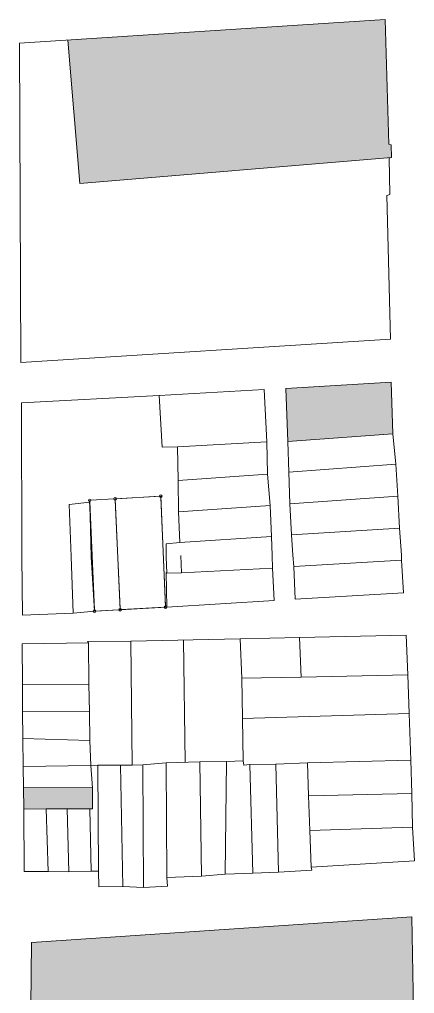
# Model space of a CAD drawing. Header units: millimetres. Extents: x 1956 to 626126, y 2654 to 1331070.
# Drawn here: x 625662.4 to 625816.7, y 1329920.4 to 1330301.3 of the extents above; entities that cross this region are included whole.
import ezdxf

# ---------------------------------------------------------------- set-up
doc = ezdxf.new("R2010")
doc.units = ezdxf.units.MM

msp = doc.modelspace()

# ---------------------------------------------------------------- hatches: boundary and pattern name
at = {"lineweight": 0}
h = msp.add_hatch(color=9, dxfattribs=at)
h.dxf.hatch_style = 1
h.paths.add_polyline_path([(625805.24, 1330301.27), (625681.27, 1330293.24), (625686.05, 1330237.18), (625807.74, 1330247.29), (625807.65, 1330252.27), (625806.73, 1330252.52)])
h = msp.add_hatch(color=9, dxfattribs=at)
h.dxf.hatch_style = 1
h.paths.add_polyline_path([(625807.64, 1330159.41), (625766.49, 1330156.93), (625767.3, 1330136.24), (625808.3, 1330139.28)])
h = msp.add_hatch(color=7, dxfattribs=at)
h.dxf.hatch_style = 1
h.paths.add_polyline_path([(625690.96, 1330000.89), (625663.98, 1330001.03), (625664.12, 1329992.54), (625672.91, 1329992.68), (625681.04, 1329992.61), (625689.98, 1329992.65), (625691, 1329992.66)])
h = msp.add_hatch(color=9, dxfattribs=at)
h.dxf.hatch_style = 1
h.paths.add_polyline_path([(625815.73, 1329950.46), (625667.16, 1329940.31), (625666.93, 1329915.51), (625816.31, 1329913.92)])

# ---------------------------------------------------------------- linework, layer by layer
at = {"color": 1, "lineweight": 0}
for p, q in [((625662.45, 1330292.03), (625805.24, 1330301.27)), ((625662.45, 1330292.03), (625805.24, 1330301.27)), ((625805.24, 1330301.27), (625806.73, 1330252.52)), ((625805.24, 1330301.27), (625806.73, 1330252.52)), ((625681.27, 1330293.24), (625686.05, 1330237.18)), ((625663.01, 1330167.15), (625662.45, 1330292.03)), ((625663.01, 1330167.15), (625662.45, 1330292.03)), ((625806.73, 1330252.52), (625807.65, 1330252.27)), ((625806.73, 1330252.52), (625807.65, 1330252.27)), ((625807.65, 1330252.27), (625807.74, 1330247.29)), ((625807.65, 1330252.27), (625807.74, 1330247.29)), ((625686.05, 1330237.18), (625807.74, 1330247.29)), ((625807.74, 1330247.29), (625806.87, 1330247.09)), ((625807.74, 1330247.29), (625806.87, 1330247.09)), ((625806.87, 1330247.09), (625807.04, 1330232.8)), ((625806.87, 1330247.09), (625807.04, 1330232.8)), ((625807.04, 1330232.8), (625805.97, 1330232.5)), ((625807.04, 1330232.8), (625805.97, 1330232.5)), ((625805.97, 1330232.5), (625807.33, 1330176.23)), ((625805.97, 1330232.5), (625807.33, 1330176.23)), ((625807.33, 1330176.23), (625663.01, 1330167.15)), ((625807.33, 1330176.23), (625663.01, 1330167.15)), ((625766.49, 1330156.93), (625807.64, 1330159.41)), ((625766.49, 1330156.93), (625807.64, 1330159.41)), ((625807.64, 1330159.41), (625808.3, 1330139.28)), ((625807.64, 1330159.41), (625808.3, 1330139.28)), ((625716.94, 1330154.26), (625757.99, 1330156.64)), ((625716.94, 1330154.26), (625757.99, 1330156.64)), ((625757.99, 1330156.64), (625759.06, 1330136.15)), ((625757.99, 1330156.64), (625759.06, 1330136.15)), ((625767.3, 1330136.24), (625766.49, 1330156.93)), ((625767.3, 1330136.24), (625766.49, 1330156.93)), ((625663.17, 1330151.34), (625716.94, 1330154.26)), ((625663.17, 1330151.34), (625716.94, 1330154.26)), ((625716.94, 1330154.26), (625718.11, 1330134.03)), ((625716.94, 1330154.26), (625718.11, 1330134.03)), ((625663.36, 1330091.11), (625663.17, 1330151.34)), ((625663.36, 1330091.11), (625663.17, 1330151.34)), ((625808.3, 1330139.28), (625767.3, 1330136.24)), ((625808.3, 1330139.28), (625767.3, 1330136.24)), ((625809.49, 1330127.34), (625808.3, 1330139.28)), ((625809.49, 1330127.34), (625808.3, 1330139.28)), ((625718.11, 1330134.03), (625724.16, 1330134.22)), ((625718.11, 1330134.03), (625724.16, 1330134.22)), ((625759.06, 1330136.15), (625724.16, 1330134.22)), ((625759.06, 1330136.15), (625724.16, 1330134.22)), ((625724.16, 1330134.22), (625724.43, 1330121.01)), ((625724.16, 1330134.22), (625724.43, 1330121.01)), ((625759.27, 1330123.45), (625759.06, 1330136.15)), ((625759.27, 1330123.45), (625759.06, 1330136.15)), ((625767.3, 1330136.24), (625767.67, 1330124.25)), ((625767.3, 1330136.24), (625767.67, 1330124.25)), ((625767.67, 1330124.25), (625809.49, 1330127.34)), ((625767.67, 1330124.25), (625809.49, 1330127.34)), ((625809.49, 1330127.34), (625810.27, 1330114.93)), ((625809.49, 1330127.34), (625810.27, 1330114.93)), ((625724.43, 1330121.01), (625759.27, 1330123.45)), ((625724.43, 1330121.01), (625759.27, 1330123.45)), ((625759.27, 1330123.45), (625760.36, 1330111.19)), ((625759.27, 1330123.45), (625760.36, 1330111.19)), ((625767.99, 1330111.9), (625767.67, 1330124.25)), ((625767.99, 1330111.9), (625767.67, 1330124.25)), ((625724.6, 1330108.76), (625724.43, 1330121.01)), ((625724.6, 1330108.76), (625724.43, 1330121.01)), ((625699.34, 1330113.81), (625690.36, 1330113.29)), ((625717.61, 1330114.86), (625699.84, 1330113.84)), ((625699.84, 1330113.84), (625701.75, 1330070.48)), ((625717.11, 1330114.83), (625700.34, 1330113.86)), ((625719.52, 1330071.5), (625717.61, 1330114.86)), ((625719.5, 1330072), (625717.63, 1330114.36)), ((625810.27, 1330114.93), (625767.99, 1330111.9)), ((625810.27, 1330114.93), (625767.99, 1330111.9)), ((625810.89, 1330102.33), (625810.27, 1330114.93)), ((625810.89, 1330102.33), (625810.27, 1330114.93)), ((625681.88, 1330111.67), (625689.87, 1330112.57)), ((625681.88, 1330111.67), (625689.87, 1330112.57)), ((625682.59, 1330091.23), (625681.88, 1330111.67)), ((625682.59, 1330091.23), (625681.88, 1330111.67)), ((625691.75, 1330069.86), (625689.84, 1330113.22)), ((625689.87, 1330112.57), (625690.47, 1330091.22)), ((625689.87, 1330112.57), (625690.47, 1330091.22)), ((625689.88, 1330112.76), (625691.74, 1330070.4)), ((625701.73, 1330070.98), (625699.86, 1330113.34)), ((625699.86, 1330113.34), (625701.73, 1330070.98)), ((625760.36, 1330111.19), (625724.6, 1330108.76)), ((625760.36, 1330111.19), (625724.6, 1330108.76)), ((625760.83, 1330099.1), (625760.36, 1330111.19)), ((625760.83, 1330099.1), (625760.36, 1330111.19)), ((625767.99, 1330111.9), (625768.67, 1330099.7)), ((625767.99, 1330111.9), (625768.67, 1330099.7)), ((625724.6, 1330108.76), (625725.02, 1330096.81)), ((625724.6, 1330108.76), (625725.02, 1330096.81)), ((625768.67, 1330099.7), (625810.89, 1330102.33)), ((625768.67, 1330099.7), (625810.89, 1330102.33)), ((625810.89, 1330102.33), (625811.63, 1330091.86)), ((625810.89, 1330102.33), (625811.63, 1330091.86)), ((625725.02, 1330096.81), (625760.83, 1330099.1)), ((625725.02, 1330096.81), (625760.83, 1330099.1)), ((625760.83, 1330099.1), (625761.12, 1330091.63)), ((625760.83, 1330099.1), (625761.12, 1330091.63)), ((625768.67, 1330099.7), (625769.21, 1330091.87)), ((625768.67, 1330099.7), (625769.21, 1330091.87)), ((625725.02, 1330096.81), (625719.68, 1330096.26)), ((625725.02, 1330096.81), (625719.68, 1330096.26)), ((625719.68, 1330096.26), (625719.77, 1330091.18)), ((625719.68, 1330096.26), (625719.77, 1330091.18)), ((625663.36, 1330091.11), (625663.66, 1330068.32)), ((625663.36, 1330091.11), (625663.66, 1330068.32)), ((625682.65, 1330092.39), (625682.59, 1330091.23)), ((625682.65, 1330092.39), (625682.59, 1330091.23)), ((625682.59, 1330091.23), (625683.47, 1330069.16)), ((625682.59, 1330091.23), (625683.47, 1330069.16)), ((625690.47, 1330091.22), (625691.75, 1330069.86)), ((625690.47, 1330091.22), (625691.75, 1330069.86)), ((625720.03, 1330084.82), (625719.77, 1330091.18)), ((625720.03, 1330084.82), (625719.77, 1330091.18)), ((625725.72, 1330084.9), (625725.53, 1330091.66)), ((625725.72, 1330084.9), (625725.53, 1330091.66)), ((625761.12, 1330091.63), (625761.32, 1330086.78)), ((625761.12, 1330091.63), (625761.32, 1330086.78)), ((625769.21, 1330091.87), (625769.55, 1330087.43)), ((625769.21, 1330091.87), (625769.55, 1330087.43)), ((625811.71, 1330089.85), (625811.63, 1330091.86)), ((625811.71, 1330089.85), (625811.63, 1330091.86)), ((625769.55, 1330087.43), (625811.71, 1330089.85)), ((625769.55, 1330087.43), (625811.71, 1330089.85)), ((625769.55, 1330087.43), (625770.17, 1330074.57)), ((625769.55, 1330087.43), (625770.17, 1330074.57)), ((625812.43, 1330077.05), (625811.71, 1330089.85)), ((625812.43, 1330077.05), (625811.71, 1330089.85)), ((625720.03, 1330084.82), (625719.72, 1330085.08)), ((625719.72, 1330085.08), (625720.04, 1330071.46)), ((625719.72, 1330085.08), (625720.04, 1330071.46)), ((625720.03, 1330084.82), (625719.72, 1330085.08)), ((625725.72, 1330084.9), (625720.03, 1330084.82)), ((625725.72, 1330084.9), (625720.03, 1330084.82)), ((625761.32, 1330086.78), (625725.72, 1330084.9)), ((625761.32, 1330086.78), (625725.72, 1330084.9)), ((625761.32, 1330086.78), (625761.89, 1330074.08)), ((625761.32, 1330086.78), (625761.89, 1330074.08)), ((625770.17, 1330074.57), (625812.43, 1330077.05)), ((625770.17, 1330074.57), (625812.43, 1330077.05)), ((625761.89, 1330074.08), (625720.04, 1330071.46)), ((625761.89, 1330074.08), (625720.04, 1330071.46)), ((625663.66, 1330068.32), (625683.47, 1330069.16)), ((625663.66, 1330068.32), (625683.47, 1330069.16)), ((625691.75, 1330069.86), (625683.47, 1330069.16)), ((625691.75, 1330069.86), (625683.47, 1330069.16)), ((625691.75, 1330069.86), (625720.04, 1330071.46)), ((625691.75, 1330069.86), (625720.04, 1330071.46)), ((625692.27, 1330069.93), (625701.25, 1330070.45)), ((625701.75, 1330070.48), (625719.52, 1330071.5)), ((625702.25, 1330070.51), (625719.02, 1330071.47)), ((625771.87, 1330059.64), (625813.47, 1330060.53)), ((625771.87, 1330059.64), (625813.47, 1330060.53)), ((625813.47, 1330060.53), (625814.11, 1330045.03)), ((625813.47, 1330060.53), (625814.11, 1330045.03)), ((625663.51, 1330057.08), (625689.42, 1330057.5)), ((625663.51, 1330057.08), (625689.42, 1330057.5)), ((625663.59, 1330041.07), (625663.51, 1330057.08)), ((625663.59, 1330041.07), (625663.51, 1330057.08)), ((625705.93, 1330058.13), (625689.06, 1330058.06)), ((625705.93, 1330058.13), (625689.06, 1330058.06)), ((625689.06, 1330058.06), (625689.42, 1330057.5)), ((625689.06, 1330058.06), (625689.42, 1330057.5)), ((625689.42, 1330057.5), (625689.5, 1330041.34)), ((625689.42, 1330057.5), (625689.5, 1330041.34)), ((625748.7, 1330059.08), (625705.93, 1330058.13)), ((625748.7, 1330059.08), (625705.93, 1330058.13)), ((625706.51, 1330009.7), (625705.93, 1330058.13)), ((625706.51, 1330009.7), (625705.93, 1330058.13)), ((625726.5, 1330058.59), (625727.15, 1330010.85)), ((625771.87, 1330059.64), (625748.7, 1330059.08)), ((625771.87, 1330059.64), (625748.7, 1330059.08)), ((625748.7, 1330059.08), (625749.28, 1330043.68)), ((625748.7, 1330059.08), (625749.28, 1330043.68)), ((625772.45, 1330044.09), (625771.87, 1330059.64)), ((625772.45, 1330044.09), (625771.87, 1330059.64)), ((625814.11, 1330045.03), (625772.45, 1330044.09)), ((625814.11, 1330045.03), (625772.45, 1330044.09)), ((625814.64, 1330029.89), (625814.11, 1330045.03)), ((625814.64, 1330029.89), (625814.11, 1330045.03)), ((625689.5, 1330041.34), (625663.59, 1330041.07)), ((625689.5, 1330041.34), (625663.59, 1330041.07)), ((625689.8, 1330030.52), (625689.5, 1330041.34)), ((625689.8, 1330030.52), (625689.5, 1330041.34)), ((625749.28, 1330043.68), (625772.45, 1330044.09)), ((625749.28, 1330043.68), (625772.45, 1330044.09)), ((625749.28, 1330043.68), (625749.51, 1330027.98)), ((625749.28, 1330043.68), (625749.51, 1330027.98)), ((625663.59, 1330041.07), (625663.58, 1330030.66)), ((625663.59, 1330041.07), (625663.58, 1330030.66)), ((625663.58, 1330030.66), (625689.8, 1330030.52)), ((625663.58, 1330030.66), (625663.74, 1330020.09)), ((625663.58, 1330030.66), (625663.74, 1330020.09)), ((625663.58, 1330030.66), (625689.8, 1330030.52)), ((625689.96, 1330019.39), (625689.8, 1330030.52)), ((625689.96, 1330019.39), (625689.8, 1330030.52)), ((625814.64, 1330029.89), (625749.51, 1330027.98)), ((625814.64, 1330029.89), (625749.51, 1330027.98)), ((625815.33, 1330011.7), (625814.64, 1330029.89)), ((625815.33, 1330011.7), (625814.64, 1330029.89)), ((625749.51, 1330027.98), (625749.84, 1330011.41)), ((625749.51, 1330027.98), (625749.84, 1330011.41)), ((625663.74, 1330020.09), (625689.96, 1330019.39)), ((625663.89, 1330009.16), (625663.74, 1330020.09)), ((625663.89, 1330009.16), (625663.74, 1330020.09)), ((625663.74, 1330020.09), (625689.96, 1330019.39)), ((625689.96, 1330019.39), (625690.36, 1330009.63)), ((625689.96, 1330019.39), (625690.36, 1330009.63)), ((625710.63, 1330009.87), (625719.72, 1330010.67)), ((625710.63, 1330009.87), (625719.72, 1330010.67)), ((625732.93, 1330010.98), (625719.72, 1330010.67)), ((625732.93, 1330010.98), (625719.72, 1330010.67)), ((625719.72, 1330010.67), (625720.03, 1329965.8)), ((625719.72, 1330010.67), (625720.03, 1329965.8)), ((625732.93, 1330010.98), (625743.29, 1330011.08)), ((625732.93, 1330010.98), (625743.29, 1330011.08)), ((625733.5, 1329966.36), (625732.93, 1330010.98)), ((625733.5, 1329966.36), (625732.93, 1330010.98)), ((625743.29, 1330011.08), (625742.74, 1329967.07)), ((625743.29, 1330011.08), (625742.74, 1329967.07)), ((625743.29, 1330011.08), (625749.84, 1330011.41)), ((625743.29, 1330011.08), (625749.84, 1330011.41)), ((625749.84, 1330011.41), (625750.01, 1330009.64)), ((625749.84, 1330011.41), (625750.01, 1330009.64)), ((625815.33, 1330011.7), (625775, 1330010.56)), ((625815.33, 1330011.7), (625775, 1330010.56)), ((625815.7, 1329998.64), (625815.33, 1330011.7)), ((625815.7, 1329998.64), (625815.33, 1330011.7)), ((625690.36, 1330009.63), (625663.89, 1330009.16)), ((625690.36, 1330009.63), (625663.89, 1330009.16)), ((625663.89, 1330009.16), (625663.98, 1330001.03)), ((625663.89, 1330009.16), (625663.98, 1330001.03)), ((625690.36, 1330009.63), (625693.1, 1330009.74)), ((625690.36, 1330009.63), (625693.1, 1330009.74)), ((625690.96, 1330000.89), (625690.36, 1330009.63)), ((625690.96, 1330000.89), (625690.36, 1330009.63)), ((625693.1, 1330009.74), (625693.3, 1329968.22)), ((625693.1, 1330009.74), (625701.84, 1330009.73)), ((625693.1, 1330009.74), (625701.84, 1330009.73)), ((625693.1, 1330009.74), (625693.3, 1329968.22)), ((625701.84, 1330009.73), (625702.78, 1329962.22)), ((625701.84, 1330009.73), (625706.51, 1330009.7)), ((625701.84, 1330009.73), (625706.51, 1330009.7)), ((625701.84, 1330009.73), (625702.78, 1329962.22)), ((625706.51, 1330009.7), (625710.63, 1330009.87)), ((625706.51, 1330009.7), (625710.63, 1330009.87)), ((625710.63, 1330009.87), (625710.86, 1329961.84)), ((625710.63, 1330009.87), (625710.86, 1329961.84)), ((625750.01, 1330009.64), (625752.44, 1330009.95)), ((625750.01, 1330009.64), (625752.44, 1330009.95)), ((625752.44, 1330009.95), (625762.55, 1330010.05)), ((625752.44, 1330009.95), (625762.55, 1330010.05)), ((625752.44, 1330009.95), (625753.56, 1329967.52)), ((625752.44, 1330009.95), (625753.56, 1329967.52)), ((625762.55, 1330010.05), (625775, 1330010.56)), ((625762.55, 1330010.05), (625775, 1330010.56)), ((625762.55, 1330010.05), (625763.67, 1329967.92)), ((625762.55, 1330010.05), (625763.67, 1329967.92)), ((625775, 1330010.56), (625775.31, 1329997.75)), ((625775, 1330010.56), (625775.31, 1329997.75)), ((625663.98, 1330001.03), (625690.96, 1330000.89)), ((625663.98, 1330001.03), (625664.12, 1329992.54)), ((625663.98, 1330001.03), (625664.12, 1329992.54)), ((625663.98, 1330001.03), (625690.96, 1330000.89)), ((625690.96, 1330000.89), (625691, 1329992.66)), ((625690.96, 1330000.89), (625691, 1329992.66)), ((625775.31, 1329997.75), (625815.7, 1329998.64)), ((625775.31, 1329997.75), (625815.7, 1329998.64)), ((625775.31, 1329997.75), (625775.89, 1329984.19)), ((625775.31, 1329997.75), (625775.89, 1329984.19)), ((625816.02, 1329985.48), (625815.7, 1329998.64)), ((625816.02, 1329985.48), (625815.7, 1329998.64)), ((625664.12, 1329992.54), (625672.91, 1329992.68)), ((625664.12, 1329992.54), (625672.91, 1329992.68)), ((625664.12, 1329992.54), (625664.29, 1329968.1)), ((625664.12, 1329992.54), (625664.29, 1329968.1)), ((625672.91, 1329992.68), (625673.59, 1329968.14)), ((625681.04, 1329992.61), (625672.91, 1329992.68)), ((625672.91, 1329992.68), (625673.59, 1329968.14)), ((625681.04, 1329992.61), (625672.91, 1329992.68)), ((625681.04, 1329992.61), (625689.98, 1329992.65)), ((625681.04, 1329992.61), (625689.98, 1329992.65)), ((625681.72, 1329967.97), (625681.04, 1329992.61)), ((625681.72, 1329967.97), (625681.04, 1329992.61)), ((625691, 1329992.66), (625689.98, 1329992.65)), ((625691, 1329992.66), (625689.98, 1329992.65)), ((625689.98, 1329992.65), (625690.4, 1329968.21)), ((625689.98, 1329992.65), (625690.4, 1329968.21)), ((625775.89, 1329984.19), (625816.02, 1329985.48)), ((625775.89, 1329984.19), (625816.02, 1329985.48)), ((625775.89, 1329984.19), (625776.36, 1329969.8)), ((625775.89, 1329984.19), (625776.36, 1329969.8)), ((625816.02, 1329985.48), (625816.74, 1329972.32)), ((625816.02, 1329985.48), (625816.74, 1329972.32)), ((625816.74, 1329972.32), (625776.36, 1329969.8)), ((625816.74, 1329972.32), (625776.36, 1329969.8)), ((625776.36, 1329969.8), (625776.67, 1329968.64)), ((625776.36, 1329969.8), (625776.67, 1329968.64)), ((625664.29, 1329968.1), (625673.59, 1329968.14)), ((625664.29, 1329968.1), (625673.59, 1329968.14)), ((625673.59, 1329968.14), (625681.72, 1329967.97)), ((625673.59, 1329968.14), (625681.72, 1329967.97)), ((625690.4, 1329968.21), (625681.72, 1329967.97)), ((625690.4, 1329968.21), (625681.72, 1329967.97)), ((625693.3, 1329968.22), (625690.4, 1329968.21)), ((625693.3, 1329968.22), (625690.4, 1329968.21)), ((625693.3, 1329968.22), (625693.48, 1329962.12)), ((625693.3, 1329968.22), (625693.48, 1329962.12)), ((625720.03, 1329965.8), (625733.5, 1329966.36)), ((625720.03, 1329965.8), (625733.5, 1329966.36)), ((625720.25, 1329962.34), (625720.03, 1329965.8)), ((625720.25, 1329962.34), (625720.03, 1329965.8)), ((625742.74, 1329967.07), (625733.5, 1329966.36)), ((625742.74, 1329967.07), (625733.5, 1329966.36)), ((625753.56, 1329967.52), (625742.74, 1329967.07)), ((625753.56, 1329967.52), (625742.74, 1329967.07)), ((625763.67, 1329967.92), (625753.56, 1329967.52)), ((625763.67, 1329967.92), (625753.56, 1329967.52)), ((625776.67, 1329968.64), (625763.67, 1329967.92)), ((625776.67, 1329968.64), (625763.67, 1329967.92)), ((625693.48, 1329962.12), (625702.78, 1329962.22)), ((625693.48, 1329962.12), (625702.78, 1329962.22)), ((625710.86, 1329961.84), (625702.78, 1329962.22)), ((625710.86, 1329961.84), (625702.78, 1329962.22)), ((625710.86, 1329961.84), (625720.25, 1329962.34)), ((625710.86, 1329961.84), (625720.25, 1329962.34)), ((625667.16, 1329940.31), (625815.73, 1329950.46)), ((625667.16, 1329940.31), (625815.73, 1329950.46)), ((625815.73, 1329950.46), (625816.31, 1329913.92)), ((625815.73, 1329950.46), (625816.31, 1329913.92)), ((625666.93, 1329915.51), (625667.16, 1329940.31)), ((625666.93, 1329915.51), (625667.16, 1329940.31))]:
    msp.add_line(p, q, dxfattribs=at)
for centre in [(625689.86, 1330113.26), (625699.84, 1330113.84), (625699.84, 1330113.84), (625717.61, 1330114.86), (625719.52, 1330071.5), (625691.77, 1330069.9), (625701.75, 1330070.48), (625701.75, 1330070.48)]:
    msp.add_circle(centre, 0.5, dxfattribs=at)

doc.saveas('drawing.dxf')
